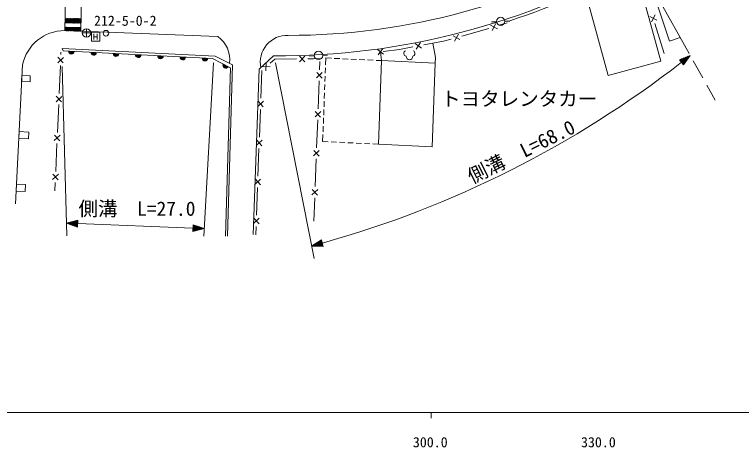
# Model space of a CAD drawing. Units: millimetres, scale not verified. Extents: x 40000 to 680000, y 20000 to 380000.
# Drawn here: x 293280 to 423658, y 198715 to 276398 of the extents above; entities that cross this region are included whole.
import ezdxf
from ezdxf.enums import TextEntityAlignment as Align

# ---------------------------------------------------------------- set-up
doc = ezdxf.new("R2010")
doc.units = ezdxf.units.MM
doc.header["$LTSCALE"] = 1000
doc.linetypes.add('CHAIN', pattern=[18.5, 12, -1.5, 3.5, -1.5])
for name, color, linetype, lineweight in [('M-BGD', 7, 'Continuous', 13), ('M-BMK', 2, 'CHAIN', 13), ('M-BMK-SRVR', 3, 'Continuous', 13), ('M-STR-HTXT', 7, 'Continuous', 13), ('M-STR-STRC', 7, 'Continuous', 13), ('M-STR-STRD', 7, 'Continuous', 13), ('M-TTL-BAND', 7, 'Continuous', 13)]:
    doc.layers.add(name, color=color, linetype=linetype, lineweight=lineweight)
doc.layers.add('M-BGD-HTXT', color=7, linetype='Continuous')
doc.styles.add('ＭＳ ゴシック', font='')
doc.styles.get('ＭＳ ゴシック').set_extended_font_data('MS Gothic')

msp = doc.modelspace()

# ---------------------------------------------------------------- linework, layer by layer
at = {"layer": 'M-BGD'}
for p, q in [((409173, 268048), (405518, 281398)), ((407484, 281535), (410771, 271649)), ((396089, 278816), (399745, 265466)), ((382095, 275202), (381227, 275194)), ((408481, 275393), (407235, 276061)), ((408193, 276350), (407524, 275104)), ((373507, 272526), (378319, 273865)), ((378319, 273865), (378324, 273867)), ((378647, 274496), (379905, 273849)), ((379732, 275098), (378847, 275077)), ((379599, 274801), (378953, 273544)), ((380228, 274478), (381654, 274936)), ((408147, 274769), (409774, 269379)), ((302236, 273513), (329720, 272431)), ((371928, 272606), (373159, 271911)), ((372891, 272874), (372196, 271643)), ((366109, 271357), (365309, 270191)), ((366692, 270957), (370244, 271618)), ((368283, 271253), (368760, 268690)), ((370244, 271618), (371580, 271990)), ((410771, 271649), (412673, 272268)), ((301838, 270305), (301986, 269876)), ((329235, 268918), (301838, 270305)), ((358354, 270151), (359470, 269283)), ((359346, 270275), (358478, 269159)), ((359408, 269779), (362328, 270144)), ((362328, 270144), (364726, 270590)), ((365126, 271174), (366292, 270374)), ((301023, 267756), (302065, 268712)), ((301067, 268755), (302022, 267713)), ((301588, 269233), (301606, 269664)), ((301986, 269876), (328774, 268493)), ((332379, 267395), (329235, 268918)), ((339744, 268981), (337177, 266580)), ((344362, 268931), (345365, 267935)), ((345361, 268935), (344365, 267932)), ((347050, 268975), (346166, 268953)), ((349414, 269079), (348546, 269071)), ((349122, 268605), (349074, 267356)), ((350121, 268557), (349122, 268605)), ((358912, 269717), (359110, 268129)), ((368760, 268690), (368747, 267670)), ((294711, 267393), (293432, 242429)), ((328774, 268493), (331992, 266832)), ((332379, 267395), (331490, 236631)), ((338434, 267731), (338358, 266319)), ((339140, 267693), (339943, 268415)), ((339943, 268415), (343863, 268430)), ((345863, 268437), (346916, 268441)), ((346916, 268441), (348077, 268546)), ((348056, 267995), (347998, 266496)), ((351619, 268486), (350620, 268533)), ((353117, 268415), (352118, 268462)), ((354615, 268343), (353617, 268391)), ((356114, 268272), (355115, 268319)), ((357612, 268201), (356613, 268248)), ((359110, 268129), (358112, 268177)), ((359110, 268129), (358532, 253140)), ((368747, 267670), (359110, 268129)), ((368747, 267670), (368168, 252681)), ((399745, 265466), (409173, 268048)), ((301285, 262239), (301501, 267235)), ((331992, 266832), (331120, 236641)), ((337177, 266580), (336088, 236958)), ((337455, 261367), (337637, 266343)), ((337637, 266343), (337652, 266357)), ((337690, 267063), (339102, 266987)), ((348478, 265977), (347440, 265017)), ((348440, 264978), (347479, 266016)), ((349054, 266856), (349016, 265857)), ((294614, 265489), (294557, 264376)), ((296112, 265412), (294614, 265489)), ((296055, 264300), (296112, 265412)), ((348996, 265357), (348958, 264358)), ((294557, 264376), (296055, 264300)), ((347921, 264498), (347728, 259502)), ((348939, 263858), (348900, 262859)), ((348881, 262359), (348842, 261360)), ((300720, 260763), (301762, 261718)), ((300763, 261761), (301719, 260719)), ((336900, 259886), (337936, 260849)), ((336937, 260885), (337899, 259849)), ((348823, 260861), (348784, 259861)), ((300981, 255246), (301198, 260241)), ((337197, 254371), (337381, 259368)), ((348208, 258983), (347171, 258022)), ((348170, 257984), (347209, 259021)), ((348765, 259362), (348727, 258362)), ((347651, 257503), (347458, 252507)), ((348707, 257863), (348669, 256864)), ((348650, 256364), (348611, 255365)), ((294097, 255408), (294034, 254184)), ((295831, 255319), (294097, 255408)), ((295769, 254095), (295831, 255319)), ((300417, 253769), (301459, 254725)), ((300460, 254768), (301416, 253726)), ((348592, 254865), (348544, 253616)), ((294034, 254184), (295769, 254095)), ((300678, 248253), (300895, 253248)), ((336643, 252891), (337679, 253853)), ((336680, 253890), (337642, 252854)), ((348544, 253616), (349542, 253568)), ((350042, 253545), (351041, 253497)), ((351540, 253473), (352539, 253426)), ((353039, 253402), (354037, 253354)), ((354537, 253331), (355536, 253283)), ((356035, 253259), (357034, 253212)), ((357533, 253188), (358532, 253140)), ((368168, 252681), (358532, 253140)), ((336940, 247376), (337124, 252373)), ((347939, 251988), (346901, 251027)), ((347900, 250989), (346939, 252026)), ((347381, 250508), (347188, 245512)), ((300114, 246776), (301156, 247731)), ((300157, 247775), (301113, 246732)), ((336386, 245896), (337422, 246858)), ((336423, 246895), (337385, 245859)), ((293613, 245963), (293550, 244730)), ((295219, 245880), (293613, 245963)), ((295156, 244648), (295219, 245880)), ((300527, 244756), (300592, 246254)), ((336683, 240381), (336867, 245377)), ((293550, 244730), (295156, 244648)), ((347669, 244993), (346631, 244032)), ((347630, 243994), (346670, 245032)), ((347111, 243513), (346950, 239322)), ((336165, 239899), (337128, 238864)), ((336129, 238900), (337165, 239863)), ((336555, 236883), (336610, 238382))]:
    msp.add_line(p, q, dxfattribs=at)
for centre, radius in [((380477, 275176), 750), ((309674, 273045), 500), ((347796, 269053), 750)]:
    msp.add_circle(centre, radius, dxfattribs=at)
for centre, radius, start, end in [((342299, 393462), 120808, 270.02536, 300.28597), ((340593, 399006), 130028, 269.62592, 299.67481), ((343830, 392901), 123680, 288.02454, 299.76983), ((302271, 265784), 7729, 90.25904, 167.98617), ((342155, 267858), 4800, 87.63186, 192.16804), ((326852, 268301), 5028, 352.63985, 55.22311), ((363641, 269418), 536, 116.08703, 255.33416), ((364570, 269418), 536, 284.66584, 63.91297), ((303484, 269798), 500, 177.04553, 357.04553), ((303484, 269798), 400, 177.04553, 357.04553), ((303484, 269798), 300, 177.04553, 357.04553), ((303484, 269798), 200, 177.04553, 357.04553), ((303484, 269798), 100, 177.04553, 357.04553), ((303484, 269798), 100, 177.04553, 357.04553), ((307479, 269592), 500, 177.04553, 357.04553), ((307479, 269592), 400, 177.04553, 357.04553), ((307479, 269592), 300, 177.04553, 357.04553), ((307479, 269592), 200, 177.04553, 357.04553), ((307479, 269592), 100, 177.04553, 357.04553), ((307479, 269592), 100, 177.04553, 357.04553), ((311474, 269386), 500, 177.04553, 357.04553), ((311474, 269386), 400, 177.04553, 357.04553), ((311474, 269386), 300, 177.04553, 357.04553), ((311474, 269386), 200, 177.04553, 357.04553), ((311474, 269386), 100, 177.04553, 357.04553), ((311474, 269386), 100, 177.04553, 357.04553), ((315468, 269180), 500, 177.04553, 357.04553), ((315468, 269180), 400, 177.04553, 357.04553), ((315468, 269180), 300, 177.04553, 357.04553), ((315468, 269180), 200, 177.04553, 357.04553), ((315468, 269180), 100, 177.04553, 357.04553), ((315468, 269180), 100, 177.04553, 357.04553), ((319463, 268974), 500, 177.04553, 357.04553), ((319463, 268974), 400, 177.04553, 357.04553), ((319463, 268974), 300, 177.04553, 357.04553), ((319463, 268974), 200, 177.04553, 357.04553), ((319463, 268974), 100, 177.04553, 357.04553), ((319463, 268974), 100, 177.04553, 357.04553), ((323458, 268767), 500, 177.04553, 357.04553), ((323458, 268767), 400, 177.04553, 357.04553), ((323458, 268767), 300, 177.04553, 357.04553), ((323458, 268767), 200, 177.04553, 357.04553), ((323458, 268767), 100, 177.04553, 357.04553), ((323458, 268767), 100, 177.04553, 357.04553), ((327452, 268561), 500, 177.04553, 357.04553), ((327452, 268561), 400, 177.04553, 357.04553), ((364106, 268899), 600, 180, 0), ((327452, 268561), 300, 177.04553, 357.04553), ((327452, 268561), 200, 177.04553, 357.04553), ((327452, 268561), 100, 177.04553, 357.04553), ((327452, 268561), 100, 177.04553, 357.04553), ((331152, 267265), 500, 152.69716, 332.69716), ((331152, 267265), 400, 152.69716, 332.69716), ((331152, 267265), 300, 152.69716, 332.69716), ((331152, 267265), 200, 152.69716, 332.69716), ((331152, 267265), 100, 152.69716, 332.69716), ((331152, 267265), 100, 152.69716, 332.69716)]:
    msp.add_arc(centre, radius, start, end, dxfattribs=at)
at = {"layer": 'M-BMK'}
msp.add_line((399379, 296011), (418963, 261033), dxfattribs=at)
at = {"layer": 'M-BMK-SRVR'}
for p, q in [((306189, 273842), (306189, 272342)), ((306939, 273092), (305439, 273092))]:
    msp.add_line(p, q, dxfattribs=at)
msp.add_circle((306189, 273092), 750, dxfattribs=at)
at = {"layer": 'M-STR-HTXT'}
for p, q in [((414464, 269068), (412526, 268292)), ((412675, 268104), (413301, 268602)), ((413689, 268758), (412750, 268010)), ((412825, 267916), (414076, 268913)), ((414464, 269068), (412899, 267822)), ((412974, 267729), (414226, 268725)), ((414464, 269068), (413273, 267353)), ((328970, 267731), (327206, 236627)), ((340088, 267738), (347009, 232630)), ((412526, 268292), (413273, 267353)), ((412913, 268447), (412600, 268198)), ((413988, 268382), (413049, 267635)), ((413124, 267541), (413749, 268039)), ((413511, 267696), (413198, 267447)), ((302671, 236688), (301845, 267068)), ((302609, 238950), (304631, 239473)), ((302609, 238950), (304585, 238274)), ((302609, 238950), (304608, 238874)), ((304603, 238754), (303005, 238815)), ((304613, 238994), (303014, 239055)), ((303400, 238680), (304599, 238634)), ((303418, 239159), (304617, 239113)), ((304622, 239233), (303822, 239264)), ((304227, 239369), (304626, 239353)), ((304585, 238274), (304631, 239473)), ((304608, 238874), (325286, 238081)), ((325309, 238681), (325263, 237482)), ((327284, 238005), (325309, 238681)), ((304594, 238514), (303795, 238545)), ((304190, 238409), (304590, 238394)), ((327284, 238005), (325263, 237482)), ((325667, 237586), (325267, 237602)), ((325272, 237722), (326071, 237691)), ((326476, 237796), (325277, 237842)), ((325281, 237961), (326880, 237900)), ((327284, 238005), (325286, 238081)), ((325290, 238201), (326889, 238140)), ((326494, 238275), (325295, 238321)), ((325300, 238441), (326099, 238410)), ((325704, 238546), (325304, 238561)), ((346570, 234861), (348347, 235957)), ((346570, 234861), (348502, 235378)), ((346570, 234861), (348657, 234798)), ((348471, 235493), (346925, 235080)), ((348533, 235262), (346987, 234849)), ((347281, 235300), (348440, 235609)), ((347404, 234836), (348564, 235146)), ((348409, 235725), (347636, 235519)), ((348595, 235030), (347822, 234823)), ((347991, 235738), (348378, 235841)), ((348239, 234811), (348626, 234914)), ((348657, 234798), (348347, 235957))]:
    msp.add_line(p, q, dxfattribs=at)
msp.add_arc((298490, 414773), 186225, 285.57731, 307.90271, dxfattribs=at)
at = {"layer": 'M-STR-STRC'}
for p, q in [((302344, 275014), (303023, 275694)), ((302548, 274904), (302346, 275105)), ((302347, 275159), (302885, 275697)), ((302692, 274901), (302349, 275244)), ((302350, 275303), (302746, 275700)), ((302837, 274898), (302352, 275382)), ((302353, 275448), (302608, 275703)), ((302981, 274894), (302355, 275521)), ((302356, 275592), (302469, 275706)), ((303126, 274891), (302358, 275659)), ((302378, 274907), (303162, 275691)), ((303270, 274888), (302452, 275706)), ((302517, 274904), (303300, 275688)), ((303414, 274885), (302597, 275703)), ((302655, 274901), (303439, 275685)), ((303559, 274882), (302741, 275700)), ((302794, 274898), (303577, 275682)), ((303703, 274879), (302886, 275697)), ((302932, 274896), (303716, 275679)), ((303848, 274876), (303030, 275694)), ((303071, 274893), (303854, 275676)), ((303992, 274873), (303175, 275691)), ((303209, 274890), (303993, 275673)), ((304137, 274870), (303319, 275687)), ((303348, 274887), (304131, 275670)), ((304281, 274867), (303464, 275684)), ((303486, 274884), (304270, 275667)), ((304426, 274864), (303608, 275681)), ((303625, 274881), (304408, 275664)), ((304570, 274861), (303753, 275678)), ((303763, 274878), (304547, 275661)), ((304715, 274858), (303897, 275675)), ((303902, 274875), (304685, 275658)), ((304040, 274872), (304824, 275656)), ((304859, 274855), (304042, 275672)), ((304179, 274869), (304962, 275653)), ((305004, 274852), (304186, 275669)), ((304317, 274866), (305101, 275650)), ((305148, 274848), (304331, 275666)), ((304455, 274863), (305203, 275611)), ((305189, 274949), (304475, 275663)), ((304594, 274860), (305200, 275467)), ((305192, 275087), (304620, 275660)), ((304732, 274857), (305197, 275322)), ((305195, 275226), (304764, 275657)), ((304871, 274854), (305194, 275178)), ((305198, 275364), (304909, 275654)), ((305201, 275503), (305053, 275651)), ((305204, 275641), (305198, 275648)), ((302313, 273545), (302865, 274097)), ((302316, 273689), (302726, 274100)), ((302319, 273834), (302588, 274103)), ((302740, 273493), (302320, 273913)), ((302322, 273978), (302449, 274106)), ((302887, 273487), (302323, 274051)), ((302403, 274907), (302343, 274967)), ((303034, 273481), (302409, 274106)), ((302415, 273506), (303003, 274094)), ((302551, 273500), (303142, 274091)), ((303182, 273476), (302554, 274103)), ((302687, 273495), (303280, 274088)), ((303329, 273470), (302698, 274100)), ((302824, 273490), (303419, 274085)), ((303476, 273464), (302843, 274097)), ((302960, 273484), (303557, 274082)), ((303623, 273458), (302987, 274094)), ((303096, 273479), (303696, 274079)), ((303771, 273452), (303132, 274091)), ((303232, 273474), (303834, 274076)), ((303918, 273447), (303276, 274088)), ((303368, 273468), (303973, 274073)), ((304065, 273441), (303421, 274085)), ((303504, 273463), (304111, 274070)), ((304212, 273435), (303565, 274082)), ((303640, 273458), (304250, 274067)), ((304359, 273429), (303710, 274079)), ((303776, 273452), (304388, 274064)), ((304507, 273423), (303854, 274076)), ((303912, 273447), (304527, 274061)), ((304654, 273418), (303999, 274073)), ((304048, 273442), (304665, 274059)), ((304801, 273412), (304143, 274070)), ((304184, 273436), (304804, 274056)), ((304948, 273406), (304288, 274067)), ((304320, 273431), (304942, 274053)), ((305095, 273400), (304432, 274063)), ((304456, 273425), (305081, 274050)), ((305158, 273479), (304577, 274060)), ((304592, 273420), (305169, 273997)), ((305161, 273617), (304721, 274057)), ((304728, 273415), (305166, 273852)), ((305164, 273756), (304866, 274054)), ((305009, 274851), (305191, 275033)), ((305167, 273894), (305010, 274051)), ((305148, 274848), (305188, 274889)), ((305170, 274033), (305155, 274048)), ((302446, 273505), (302315, 273636)), ((302593, 273499), (302318, 273774)), ((304864, 273409), (305163, 273708)), ((305001, 273404), (305160, 273563)), ((305137, 273399), (305157, 273419)), ((307093, 271647), (307093, 273211)), ((307093, 273211), (308596, 273211)), ((307481, 272930), (307481, 271911)), ((308074, 272930), (308074, 271911)), ((308596, 273211), (308596, 271647)), ((308596, 271647), (307093, 271647)), ((307481, 272421), (308074, 272421))]:
    msp.add_line(p, q, dxfattribs=at)
at = {"layer": 'M-STR-STRD'}
for p, q in [((302676, 290673), (302312, 273510)), ((305520, 290527), (305156, 273398)), ((302359, 275708), (305204, 275647)), ((302325, 274108), (305170, 274048)), ((302342, 274908), (305187, 274848))]:
    msp.add_line(p, q, dxfattribs=at)
at = {"layer": 'M-TTL-BAND'}
for p, q in [((40000, 205000), (579000, 205000)), ((368000, 205000), (368000, 204000))]:
    msp.add_line(p, q, dxfattribs=at)

# ---------------------------------------------------------------- texts
at = {"layer": 'M-BGD-HTXT', "style": 'ＭＳ ゴシック'}
msp.add_text('トヨタレンタカー', height=2566, dxfattribs=at).set_placement((369785, 259230), align=Align.BOTTOM_LEFT)
at = {"layer": 'M-BMK-SRVR', "style": 'ＭＳ ゴシック'}
msp.add_text('212-5-0-2', height=1833, dxfattribs=at).set_placement((307528, 273823), align=Align.BOTTOM_LEFT)
at = {"layer": 'M-STR-HTXT', "style": 'ＭＳ ゴシック'}
msp.add_text('側溝\u3000L=68.0', height=2566, rotation=26.376, dxfattribs=at).set_placement((375669, 245294), align=Align.BOTTOM_LEFT)
msp.add_text('側溝\u3000L=27.0', height=2566, dxfattribs=at).set_placement((304755, 239518), align=Align.BOTTOM_LEFT)
at = {"layer": 'M-TTL-BAND', "style": 'ＭＳ ゴシック'}
for s, p in [('300.0', (367844, 198195)), ('330.0', (398000, 198195))]:
    msp.add_text(s, height=1833, dxfattribs=at).set_placement(p, align=Align.BOTTOM_CENTER)

doc.saveas('drawing.dxf')
